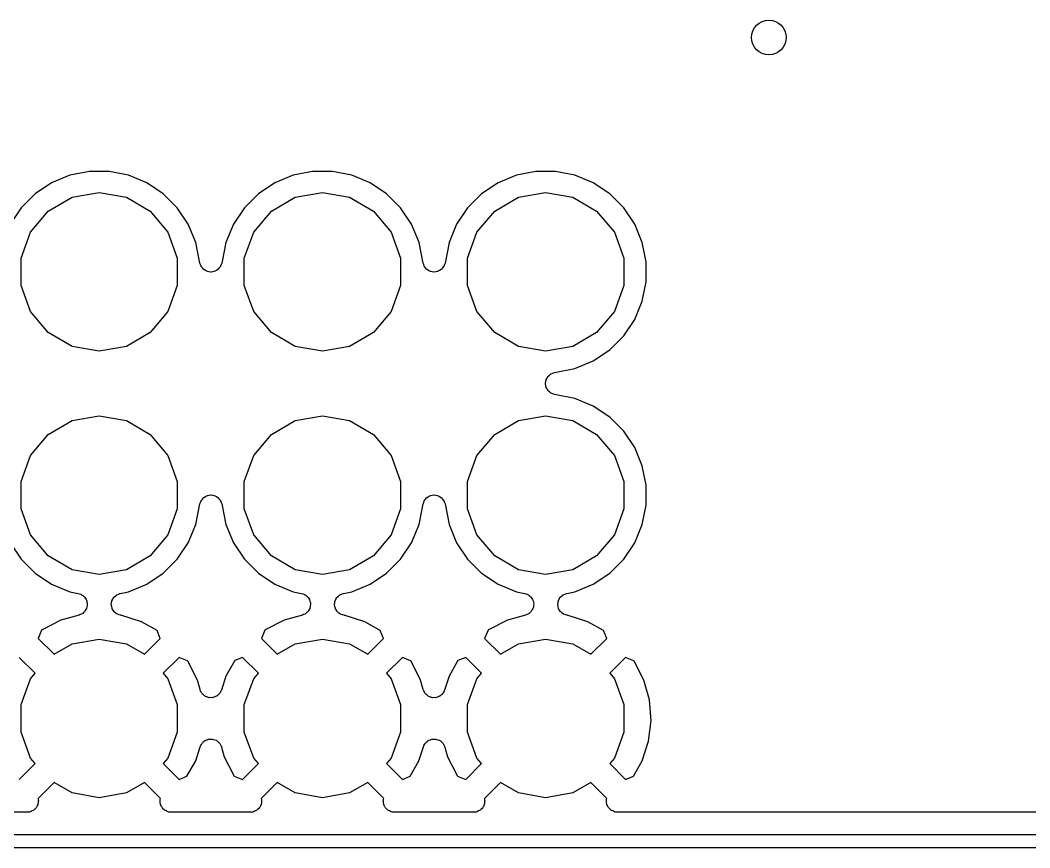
# Model space of a CAD drawing. Extents: x 117.3 to 179.7, y -117.8 to -92.2.
# Drawn here: x 138.71 to 150.2, y -117.78 to -108.36 of the extents above; entities that cross this region are included whole.
import ezdxf

# ---------------------------------------------------------------- set-up
doc = ezdxf.new("R2010")
doc.units = 0
doc.header["$MEASUREMENT"] = 0
doc.layers.add('BLACK', color=7, linetype='CONTINUOUS')

msp = doc.modelspace()

# ---------------------------------------------------------------- linework, layer by layer
at = {"layer": 'BLACK', "linetype": 'CONTINUOUS'}
for p, q in [((139.278, -110.128), (139.07, -110.214)), ((139.499, -110.084), (139.278, -110.128)), ((139.724, -110.084), (139.499, -110.084)), ((139.944, -110.128), (139.724, -110.084)), ((140.153, -110.214), (139.944, -110.128)), ((141.818, -110.128), (141.61, -110.214)), ((142.039, -110.084), (141.818, -110.128)), ((142.264, -110.084), (142.039, -110.084)), ((142.484, -110.128), (142.264, -110.084)), ((142.693, -110.214), (142.484, -110.128)), ((144.358, -110.128), (144.15, -110.214)), ((144.579, -110.084), (144.358, -110.128)), ((144.804, -110.084), (144.579, -110.084)), ((145.024, -110.128), (144.804, -110.084)), ((145.233, -110.214), (145.024, -110.128)), ((139.07, -110.214), (138.882, -110.339)), ((140.34, -110.339), (140.153, -110.214)), ((141.61, -110.214), (141.422, -110.339)), ((142.88, -110.339), (142.693, -110.214)), ((144.15, -110.214), (143.962, -110.339)), ((145.42, -110.339), (145.233, -110.214)), ((138.882, -110.339), (138.723, -110.498)), ((139.031, -110.535), (139.302, -110.378)), ((139.302, -110.378), (139.611, -110.324)), ((139.611, -110.324), (139.92, -110.378)), ((139.92, -110.378), (140.191, -110.535)), ((140.499, -110.498), (140.34, -110.339)), ((141.422, -110.339), (141.263, -110.498)), ((141.571, -110.535), (141.842, -110.378)), ((141.842, -110.378), (142.151, -110.324)), ((142.151, -110.324), (142.46, -110.378)), ((142.46, -110.378), (142.731, -110.535)), ((143.039, -110.498), (142.88, -110.339)), ((143.962, -110.339), (143.803, -110.498)), ((144.111, -110.535), (144.382, -110.378)), ((144.382, -110.378), (144.691, -110.324)), ((144.691, -110.324), (145, -110.378)), ((145, -110.378), (145.271, -110.535)), ((145.579, -110.498), (145.42, -110.339)), ((138.723, -110.498), (138.598, -110.685)), ((140.624, -110.685), (140.499, -110.498)), ((141.263, -110.498), (141.138, -110.685)), ((143.164, -110.685), (143.039, -110.498)), ((143.803, -110.498), (143.678, -110.685)), ((145.704, -110.685), (145.579, -110.498)), ((138.829, -110.775), (139.031, -110.535)), ((140.191, -110.535), (140.393, -110.775)), ((141.369, -110.775), (141.571, -110.535)), ((142.731, -110.535), (142.933, -110.775)), ((143.909, -110.775), (144.111, -110.535)), ((145.271, -110.535), (145.473, -110.775)), ((140.71, -110.893), (140.624, -110.685)), ((141.138, -110.685), (141.052, -110.893)), ((143.25, -110.893), (143.164, -110.685)), ((143.678, -110.685), (143.592, -110.893)), ((145.79, -110.893), (145.704, -110.685)), ((138.722, -111.07), (138.829, -110.775)), ((140.393, -110.775), (140.5, -111.07)), ((141.262, -111.07), (141.369, -110.775)), ((142.933, -110.775), (143.04, -111.07)), ((143.802, -111.07), (143.909, -110.775)), ((145.473, -110.775), (145.58, -111.07)), ((140.757, -111.126), (140.71, -110.893)), ((141.052, -110.893), (141.006, -111.126)), ((143.297, -111.126), (143.25, -110.893)), ((143.592, -110.893), (143.546, -111.126)), ((145.834, -111.114), (145.79, -110.893)), ((138.722, -111.383), (138.722, -111.07)), ((140.5, -111.07), (140.5, -111.383)), ((141.262, -111.383), (141.262, -111.07)), ((143.04, -111.07), (143.04, -111.383)), ((143.802, -111.383), (143.802, -111.07)), ((145.58, -111.07), (145.58, -111.383)), ((140.764, -111.144), (140.757, -111.126)), ((140.77, -111.163), (140.764, -111.144)), ((140.772, -111.165), (140.77, -111.163)), ((140.773, -111.167), (140.772, -111.165)), ((140.785, -111.182), (140.773, -111.167)), ((140.797, -111.197), (140.785, -111.182)), ((140.8, -111.198), (140.797, -111.197)), ((140.802, -111.201), (140.8, -111.198)), ((140.819, -111.21), (140.802, -111.201)), ((140.961, -111.201), (140.944, -111.21)), ((140.962, -111.198), (140.961, -111.201)), ((140.965, -111.197), (140.962, -111.198)), ((140.977, -111.182), (140.965, -111.197)), ((140.99, -111.167), (140.977, -111.182)), ((140.991, -111.165), (140.99, -111.167)), ((140.992, -111.163), (140.991, -111.165)), ((140.999, -111.144), (140.992, -111.163)), ((141.006, -111.126), (140.999, -111.144)), ((143.304, -111.144), (143.297, -111.126)), ((143.31, -111.163), (143.304, -111.144)), ((143.312, -111.165), (143.31, -111.163)), ((143.313, -111.167), (143.312, -111.165)), ((143.325, -111.182), (143.313, -111.167)), ((143.337, -111.197), (143.325, -111.182)), ((143.34, -111.198), (143.337, -111.197)), ((143.342, -111.201), (143.34, -111.198)), ((143.359, -111.21), (143.342, -111.201)), ((143.501, -111.201), (143.484, -111.21)), ((143.502, -111.198), (143.501, -111.201)), ((143.505, -111.197), (143.502, -111.198)), ((143.517, -111.182), (143.505, -111.197)), ((143.53, -111.167), (143.517, -111.182)), ((143.531, -111.165), (143.53, -111.167)), ((143.532, -111.163), (143.531, -111.165)), ((143.539, -111.144), (143.532, -111.163)), ((143.546, -111.126), (143.539, -111.144)), ((145.834, -111.339), (145.834, -111.114)), ((140.835, -111.22), (140.819, -111.21)), ((140.838, -111.22), (140.835, -111.22)), ((140.84, -111.222), (140.838, -111.22)), ((140.859, -111.225), (140.84, -111.222)), ((140.878, -111.228), (140.859, -111.225)), ((140.881, -111.228), (140.878, -111.228)), ((140.884, -111.228), (140.881, -111.228)), ((140.903, -111.225), (140.884, -111.228)), ((140.922, -111.222), (140.903, -111.225)), ((140.924, -111.22), (140.922, -111.222)), ((140.927, -111.22), (140.924, -111.22)), ((140.944, -111.21), (140.927, -111.22)), ((143.375, -111.22), (143.359, -111.21)), ((143.378, -111.22), (143.375, -111.22)), ((143.38, -111.222), (143.378, -111.22)), ((143.399, -111.225), (143.38, -111.222)), ((143.418, -111.228), (143.399, -111.225)), ((143.421, -111.228), (143.418, -111.228)), ((143.424, -111.228), (143.421, -111.228)), ((143.443, -111.225), (143.424, -111.228)), ((143.462, -111.222), (143.443, -111.225)), ((143.464, -111.22), (143.462, -111.222)), ((143.467, -111.22), (143.464, -111.22)), ((143.484, -111.21), (143.467, -111.22)), ((138.829, -111.678), (138.722, -111.383)), ((140.5, -111.383), (140.393, -111.678)), ((141.369, -111.678), (141.262, -111.383)), ((143.04, -111.383), (142.933, -111.678)), ((143.909, -111.678), (143.802, -111.383)), ((145.58, -111.383), (145.473, -111.678)), ((145.79, -111.56), (145.834, -111.339)), ((145.704, -111.768), (145.79, -111.56)), ((139.031, -111.918), (138.829, -111.678)), ((140.393, -111.678), (140.191, -111.918)), ((141.571, -111.918), (141.369, -111.678)), ((142.933, -111.678), (142.731, -111.918)), ((144.111, -111.918), (143.909, -111.678)), ((145.473, -111.678), (145.271, -111.918)), ((145.579, -111.955), (145.704, -111.768)), ((139.302, -112.075), (139.031, -111.918)), ((140.191, -111.918), (139.92, -112.075)), ((141.842, -112.075), (141.571, -111.918)), ((142.731, -111.918), (142.46, -112.075)), ((144.382, -112.075), (144.111, -111.918)), ((145.271, -111.918), (145, -112.075)), ((145.42, -112.114), (145.579, -111.955)), ((139.611, -112.129), (139.302, -112.075)), ((139.92, -112.075), (139.611, -112.129)), ((142.151, -112.129), (141.842, -112.075)), ((142.46, -112.075), (142.151, -112.129)), ((144.691, -112.129), (144.382, -112.075)), ((145, -112.075), (144.691, -112.129)), ((145.233, -112.24), (145.42, -112.114)), ((144.791, -112.372), (145.024, -112.326)), ((145.024, -112.326), (145.233, -112.24)), ((144.693, -112.475), (144.696, -112.456)), ((144.696, -112.456), (144.697, -112.453)), ((144.697, -112.453), (144.698, -112.451)), ((144.698, -112.451), (144.708, -112.434)), ((144.708, -112.434), (144.717, -112.417)), ((144.717, -112.417), (144.719, -112.415)), ((144.719, -112.415), (144.721, -112.413)), ((144.721, -112.413), (144.736, -112.401)), ((144.736, -112.401), (144.75, -112.388)), ((144.75, -112.388), (144.753, -112.387)), ((144.753, -112.387), (144.755, -112.385)), ((144.755, -112.385), (144.773, -112.379)), ((144.773, -112.379), (144.791, -112.372)), ((144.689, -112.494), (144.693, -112.475)), ((144.69, -112.497), (144.689, -112.494)), ((144.689, -112.499), (144.69, -112.497)), ((144.693, -112.518), (144.689, -112.499)), ((144.696, -112.537), (144.693, -112.518)), ((144.697, -112.54), (144.696, -112.537)), ((144.698, -112.543), (144.697, -112.54)), ((144.708, -112.559), (144.698, -112.543)), ((144.717, -112.576), (144.708, -112.559)), ((144.719, -112.578), (144.717, -112.576)), ((144.721, -112.58), (144.719, -112.578)), ((144.736, -112.592), (144.721, -112.58)), ((144.75, -112.605), (144.736, -112.592)), ((144.753, -112.606), (144.75, -112.605)), ((144.755, -112.608), (144.753, -112.606)), ((144.773, -112.614), (144.755, -112.608)), ((144.791, -112.621), (144.773, -112.614)), ((145.024, -112.668), (144.791, -112.621)), ((145.233, -112.754), (145.024, -112.668)), ((145.42, -112.879), (145.233, -112.754)), ((139.031, -113.075), (139.302, -112.918)), ((139.302, -112.918), (139.611, -112.864)), ((139.611, -112.864), (139.92, -112.918)), ((139.92, -112.918), (140.191, -113.075)), ((141.571, -113.075), (141.842, -112.918)), ((141.842, -112.918), (142.151, -112.864)), ((142.151, -112.864), (142.46, -112.918)), ((142.46, -112.918), (142.731, -113.075)), ((144.111, -113.075), (144.382, -112.918)), ((144.382, -112.918), (144.691, -112.864)), ((144.691, -112.864), (145, -112.918)), ((145, -112.918), (145.271, -113.075)), ((145.579, -113.038), (145.42, -112.879)), ((145.704, -113.225), (145.579, -113.038)), ((138.829, -113.315), (139.031, -113.075)), ((140.191, -113.075), (140.393, -113.315)), ((141.369, -113.315), (141.571, -113.075)), ((142.731, -113.075), (142.933, -113.315)), ((143.909, -113.315), (144.111, -113.075)), ((145.271, -113.075), (145.473, -113.315)), ((145.79, -113.433), (145.704, -113.225)), ((138.722, -113.61), (138.829, -113.315)), ((140.393, -113.315), (140.5, -113.61)), ((141.262, -113.61), (141.369, -113.315)), ((142.933, -113.315), (143.04, -113.61)), ((143.802, -113.61), (143.909, -113.315)), ((145.473, -113.315), (145.58, -113.61)), ((145.834, -113.654), (145.79, -113.433)), ((138.722, -113.923), (138.722, -113.61)), ((140.5, -113.61), (140.5, -113.923)), ((141.262, -113.923), (141.262, -113.61)), ((143.04, -113.61), (143.04, -113.923)), ((143.802, -113.923), (143.802, -113.61)), ((145.58, -113.61), (145.58, -113.923)), ((145.834, -113.879), (145.834, -113.654)), ((140.764, -113.849), (140.77, -113.831)), ((140.77, -113.831), (140.772, -113.828)), ((140.772, -113.828), (140.773, -113.826)), ((140.773, -113.826), (140.785, -113.811)), ((140.785, -113.811), (140.797, -113.796)), ((140.797, -113.796), (140.8, -113.795)), ((140.8, -113.795), (140.802, -113.793)), ((140.802, -113.793), (140.819, -113.783)), ((140.819, -113.783), (140.835, -113.773)), ((140.835, -113.773), (140.838, -113.773)), ((140.838, -113.773), (140.84, -113.771)), ((140.84, -113.771), (140.859, -113.768)), ((140.859, -113.768), (140.878, -113.765)), ((140.878, -113.765), (140.881, -113.765)), ((140.881, -113.765), (140.884, -113.765)), ((140.884, -113.765), (140.903, -113.768)), ((140.903, -113.768), (140.922, -113.771)), ((140.922, -113.771), (140.924, -113.773)), ((140.924, -113.773), (140.927, -113.773)), ((140.927, -113.773), (140.944, -113.783)), ((140.944, -113.783), (140.961, -113.793)), ((140.961, -113.793), (140.962, -113.795)), ((140.962, -113.795), (140.965, -113.796)), ((140.965, -113.796), (140.977, -113.811)), ((140.977, -113.811), (140.99, -113.826)), ((140.99, -113.826), (140.991, -113.828)), ((140.991, -113.828), (140.992, -113.831)), ((140.992, -113.831), (140.999, -113.849)), ((143.304, -113.849), (143.31, -113.831)), ((143.31, -113.831), (143.312, -113.828)), ((143.312, -113.828), (143.313, -113.826)), ((143.313, -113.826), (143.325, -113.811)), ((143.325, -113.811), (143.337, -113.796)), ((143.337, -113.796), (143.34, -113.795)), ((143.34, -113.795), (143.342, -113.793)), ((143.342, -113.793), (143.359, -113.783)), ((143.359, -113.783), (143.375, -113.773)), ((143.375, -113.773), (143.378, -113.773)), ((143.378, -113.773), (143.38, -113.771)), ((143.38, -113.771), (143.399, -113.768)), ((143.399, -113.768), (143.418, -113.765)), ((143.418, -113.765), (143.421, -113.765)), ((143.421, -113.765), (143.424, -113.765)), ((143.424, -113.765), (143.443, -113.768)), ((143.443, -113.768), (143.462, -113.771)), ((143.462, -113.771), (143.464, -113.773)), ((143.464, -113.773), (143.467, -113.773)), ((143.467, -113.773), (143.484, -113.783)), ((143.484, -113.783), (143.501, -113.793)), ((143.501, -113.793), (143.502, -113.795)), ((143.502, -113.795), (143.505, -113.796)), ((143.505, -113.796), (143.517, -113.811)), ((143.517, -113.811), (143.53, -113.826)), ((143.53, -113.826), (143.531, -113.828)), ((143.531, -113.828), (143.532, -113.831)), ((143.532, -113.831), (143.539, -113.849)), ((138.829, -114.218), (138.722, -113.923)), ((140.5, -113.923), (140.393, -114.218)), ((140.71, -114.1), (140.757, -113.867)), ((140.757, -113.867), (140.764, -113.849)), ((140.999, -113.849), (141.006, -113.867)), ((141.006, -113.867), (141.052, -114.1)), ((141.369, -114.218), (141.262, -113.923)), ((143.04, -113.923), (142.933, -114.218)), ((143.25, -114.1), (143.297, -113.867)), ((143.297, -113.867), (143.304, -113.849)), ((143.539, -113.849), (143.546, -113.867)), ((143.546, -113.867), (143.592, -114.1)), ((143.909, -114.218), (143.802, -113.923)), ((145.58, -113.923), (145.473, -114.218)), ((145.79, -114.1), (145.834, -113.879)), ((140.624, -114.308), (140.71, -114.1)), ((141.052, -114.1), (141.138, -114.308)), ((143.164, -114.308), (143.25, -114.1)), ((143.592, -114.1), (143.678, -114.308)), ((145.704, -114.308), (145.79, -114.1)), ((139.031, -114.458), (138.829, -114.218)), ((140.393, -114.218), (140.191, -114.458)), ((141.571, -114.458), (141.369, -114.218)), ((142.933, -114.218), (142.731, -114.458)), ((144.111, -114.458), (143.909, -114.218)), ((145.473, -114.218), (145.271, -114.458)), ((138.598, -114.308), (138.723, -114.495)), ((140.499, -114.495), (140.624, -114.308)), ((141.138, -114.308), (141.263, -114.495)), ((143.039, -114.495), (143.164, -114.308)), ((143.678, -114.308), (143.803, -114.495)), ((145.579, -114.495), (145.704, -114.308)), ((138.723, -114.495), (138.882, -114.654)), ((139.302, -114.615), (139.031, -114.458)), ((140.191, -114.458), (139.92, -114.615)), ((140.34, -114.654), (140.499, -114.495)), ((141.263, -114.495), (141.422, -114.654)), ((141.842, -114.615), (141.571, -114.458)), ((142.731, -114.458), (142.46, -114.615)), ((142.88, -114.654), (143.039, -114.495)), ((143.803, -114.495), (143.962, -114.654)), ((144.382, -114.615), (144.111, -114.458)), ((145.271, -114.458), (145, -114.615)), ((145.42, -114.654), (145.579, -114.495)), ((139.611, -114.669), (139.302, -114.615)), ((139.92, -114.615), (139.611, -114.669)), ((142.151, -114.669), (141.842, -114.615)), ((142.46, -114.615), (142.151, -114.669)), ((144.691, -114.669), (144.382, -114.615)), ((145, -114.615), (144.691, -114.669)), ((138.882, -114.654), (139.07, -114.78)), ((140.153, -114.78), (140.34, -114.654)), ((141.422, -114.654), (141.61, -114.78)), ((142.693, -114.78), (142.88, -114.654)), ((143.962, -114.654), (144.15, -114.78)), ((145.233, -114.78), (145.42, -114.654)), ((139.07, -114.78), (139.278, -114.866)), ((139.278, -114.866), (139.373, -114.885)), ((139.851, -114.884), (139.944, -114.866)), ((139.944, -114.866), (140.153, -114.78)), ((141.61, -114.78), (141.818, -114.866)), ((141.818, -114.866), (141.913, -114.885)), ((142.391, -114.884), (142.484, -114.866)), ((142.484, -114.866), (142.693, -114.78)), ((144.15, -114.78), (144.358, -114.866)), ((144.358, -114.866), (144.453, -114.885)), ((144.931, -114.884), (145.024, -114.866)), ((145.024, -114.866), (145.233, -114.78)), ((139.373, -114.885), (139.387, -114.89)), ((139.387, -114.89), (139.401, -114.893)), ((139.401, -114.893), (139.407, -114.898)), ((139.407, -114.898), (139.414, -114.901)), ((139.414, -114.901), (139.425, -114.91)), ((139.425, -114.91), (139.437, -114.918)), ((139.437, -114.918), (139.442, -114.925)), ((139.442, -114.925), (139.448, -114.93)), ((139.448, -114.93), (139.455, -114.942)), ((139.455, -114.942), (139.463, -114.954)), ((139.463, -114.954), (139.465, -114.962)), ((139.465, -114.962), (139.469, -114.968)), ((139.469, -114.968), (139.471, -114.983)), ((139.471, -114.983), (139.475, -114.997)), ((139.749, -115.012), (139.752, -114.992)), ((139.752, -114.992), (139.754, -114.972)), ((139.754, -114.972), (139.755, -114.97)), ((139.755, -114.97), (139.756, -114.968)), ((139.756, -114.968), (139.765, -114.951)), ((139.765, -114.951), (139.774, -114.933)), ((139.774, -114.933), (139.776, -114.931)), ((139.776, -114.931), (139.777, -114.929)), ((139.777, -114.929), (139.792, -114.916)), ((139.792, -114.916), (139.806, -114.903)), ((139.806, -114.903), (139.808, -114.902)), ((139.808, -114.902), (139.81, -114.9)), ((139.81, -114.9), (139.829, -114.893)), ((139.829, -114.893), (139.847, -114.885)), ((139.847, -114.885), (139.849, -114.885)), ((139.849, -114.885), (139.851, -114.884)), ((141.913, -114.885), (141.927, -114.89)), ((141.927, -114.89), (141.941, -114.893)), ((141.941, -114.893), (141.947, -114.898)), ((141.947, -114.898), (141.954, -114.901)), ((141.954, -114.901), (141.965, -114.91)), ((141.965, -114.91), (141.977, -114.918)), ((141.977, -114.918), (141.982, -114.925)), ((141.982, -114.925), (141.988, -114.93)), ((141.988, -114.93), (141.995, -114.942)), ((141.995, -114.942), (142.003, -114.954)), ((142.003, -114.954), (142.005, -114.962)), ((142.005, -114.962), (142.009, -114.968)), ((142.009, -114.968), (142.011, -114.983)), ((142.011, -114.983), (142.015, -114.997)), ((142.289, -115.012), (142.292, -114.992)), ((142.292, -114.992), (142.294, -114.972)), ((142.294, -114.972), (142.295, -114.97)), ((142.295, -114.97), (142.296, -114.968)), ((142.296, -114.968), (142.305, -114.951)), ((142.305, -114.951), (142.314, -114.933)), ((142.314, -114.933), (142.316, -114.931)), ((142.316, -114.931), (142.317, -114.929)), ((142.317, -114.929), (142.332, -114.916)), ((142.332, -114.916), (142.346, -114.903)), ((142.346, -114.903), (142.348, -114.902)), ((142.348, -114.902), (142.35, -114.9)), ((142.35, -114.9), (142.369, -114.893)), ((142.369, -114.893), (142.387, -114.885)), ((142.387, -114.885), (142.389, -114.885)), ((142.389, -114.885), (142.391, -114.884)), ((144.453, -114.885), (144.467, -114.89)), ((144.467, -114.89), (144.481, -114.893)), ((144.481, -114.893), (144.487, -114.898)), ((144.487, -114.898), (144.494, -114.901)), ((144.494, -114.901), (144.505, -114.91)), ((144.505, -114.91), (144.517, -114.918)), ((144.517, -114.918), (144.522, -114.925)), ((144.522, -114.925), (144.528, -114.93)), ((144.528, -114.93), (144.535, -114.942)), ((144.535, -114.942), (144.543, -114.954)), ((144.543, -114.954), (144.545, -114.962)), ((144.545, -114.962), (144.549, -114.968)), ((144.549, -114.968), (144.551, -114.983)), ((144.551, -114.983), (144.555, -114.997)), ((144.829, -115.012), (144.832, -114.992)), ((144.832, -114.992), (144.834, -114.972)), ((144.834, -114.972), (144.835, -114.97)), ((144.835, -114.97), (144.836, -114.968)), ((144.836, -114.968), (144.845, -114.951)), ((144.845, -114.951), (144.854, -114.933)), ((144.854, -114.933), (144.856, -114.931)), ((144.856, -114.931), (144.857, -114.929)), ((144.857, -114.929), (144.872, -114.916)), ((144.872, -114.916), (144.886, -114.903)), ((144.886, -114.903), (144.888, -114.902)), ((144.888, -114.902), (144.89, -114.9)), ((144.89, -114.9), (144.909, -114.893)), ((144.909, -114.893), (144.927, -114.885)), ((144.927, -114.885), (144.929, -114.885)), ((144.929, -114.885), (144.931, -114.884)), ((139.433, -115.102), (139.423, -115.112)), ((139.444, -115.093), (139.433, -115.102)), ((139.448, -115.086), (139.444, -115.093)), ((139.453, -115.081), (139.448, -115.086)), ((139.459, -115.068), (139.453, -115.081)), ((139.467, -115.055), (139.459, -115.068)), ((139.468, -115.048), (139.467, -115.055)), ((139.472, -115.041), (139.468, -115.048)), ((139.473, -115.026), (139.472, -115.041)), ((139.475, -115.012), (139.473, -115.026)), ((139.475, -114.997), (139.474, -115.004)), ((139.474, -115.004), (139.475, -115.012)), ((139.749, -115.014), (139.749, -115.012)), ((139.749, -115.016), (139.749, -115.014)), ((139.754, -115.035), (139.749, -115.016)), ((139.758, -115.055), (139.754, -115.035)), ((139.759, -115.057), (139.758, -115.055)), ((139.759, -115.059), (139.759, -115.057)), ((139.77, -115.076), (139.759, -115.059)), ((139.78, -115.093), (139.77, -115.076)), ((139.782, -115.094), (139.78, -115.093)), ((139.783, -115.096), (139.782, -115.094)), ((139.799, -115.108), (139.783, -115.096)), ((139.815, -115.12), (139.799, -115.108)), ((141.973, -115.102), (141.963, -115.112)), ((141.984, -115.093), (141.973, -115.102)), ((141.988, -115.086), (141.984, -115.093)), ((141.993, -115.081), (141.988, -115.086)), ((141.999, -115.068), (141.993, -115.081)), ((142.007, -115.055), (141.999, -115.068)), ((142.008, -115.048), (142.007, -115.055)), ((142.012, -115.041), (142.008, -115.048)), ((142.013, -115.026), (142.012, -115.041)), ((142.015, -115.012), (142.013, -115.026)), ((142.015, -114.997), (142.014, -115.004)), ((142.014, -115.004), (142.015, -115.012)), ((142.289, -115.014), (142.289, -115.012)), ((142.289, -115.016), (142.289, -115.014)), ((142.294, -115.035), (142.289, -115.016)), ((142.298, -115.055), (142.294, -115.035)), ((142.299, -115.057), (142.298, -115.055)), ((142.299, -115.059), (142.299, -115.057)), ((142.31, -115.076), (142.299, -115.059)), ((142.32, -115.093), (142.31, -115.076)), ((142.322, -115.094), (142.32, -115.093)), ((142.323, -115.096), (142.322, -115.094)), ((142.339, -115.108), (142.323, -115.096)), ((142.355, -115.12), (142.339, -115.108)), ((144.513, -115.102), (144.503, -115.112)), ((144.524, -115.093), (144.513, -115.102)), ((144.528, -115.086), (144.524, -115.093)), ((144.533, -115.081), (144.528, -115.086)), ((144.539, -115.068), (144.533, -115.081)), ((144.547, -115.055), (144.539, -115.068)), ((144.548, -115.048), (144.547, -115.055)), ((144.552, -115.041), (144.548, -115.048)), ((144.553, -115.026), (144.552, -115.041)), ((144.555, -115.012), (144.553, -115.026)), ((144.555, -114.997), (144.554, -115.004)), ((144.554, -115.004), (144.555, -115.012)), ((144.829, -115.014), (144.829, -115.012)), ((144.829, -115.016), (144.829, -115.014)), ((144.834, -115.035), (144.829, -115.016)), ((144.838, -115.055), (144.834, -115.035)), ((144.839, -115.057), (144.838, -115.055)), ((144.839, -115.059), (144.839, -115.057)), ((144.85, -115.076), (144.839, -115.059)), ((144.86, -115.093), (144.85, -115.076)), ((144.862, -115.094), (144.86, -115.093)), ((144.863, -115.096), (144.862, -115.094)), ((144.879, -115.108), (144.863, -115.096)), ((144.895, -115.12), (144.879, -115.108)), ((139.175, -115.19), (138.961, -115.299)), ((139.383, -115.132), (139.175, -115.19)), ((139.396, -115.125), (139.383, -115.132)), ((139.41, -115.121), (139.396, -115.125)), ((139.416, -115.116), (139.41, -115.121)), ((139.423, -115.112), (139.416, -115.116)), ((139.817, -115.121), (139.815, -115.12)), ((139.819, -115.122), (139.817, -115.121)), ((139.838, -115.128), (139.819, -115.122)), ((139.857, -115.134), (139.838, -115.128)), ((139.859, -115.134), (139.857, -115.134)), ((139.861, -115.135), (139.859, -115.134)), ((139.869, -115.136), (139.861, -115.135)), ((140.092, -115.209), (139.869, -115.136)), ((140.269, -115.308), (140.092, -115.209)), ((141.715, -115.19), (141.501, -115.299)), ((141.923, -115.132), (141.715, -115.19)), ((141.936, -115.125), (141.923, -115.132)), ((141.95, -115.121), (141.936, -115.125)), ((141.956, -115.116), (141.95, -115.121)), ((141.963, -115.112), (141.956, -115.116)), ((142.357, -115.121), (142.355, -115.12)), ((142.359, -115.122), (142.357, -115.121)), ((142.378, -115.128), (142.359, -115.122)), ((142.397, -115.134), (142.378, -115.128)), ((142.399, -115.134), (142.397, -115.134)), ((142.401, -115.135), (142.399, -115.134)), ((142.409, -115.136), (142.401, -115.135)), ((142.632, -115.209), (142.409, -115.136)), ((142.809, -115.308), (142.632, -115.209)), ((144.255, -115.19), (144.041, -115.299)), ((144.463, -115.132), (144.255, -115.19)), ((144.476, -115.125), (144.463, -115.132)), ((144.49, -115.121), (144.476, -115.125)), ((144.496, -115.116), (144.49, -115.121)), ((144.503, -115.112), (144.496, -115.116)), ((144.897, -115.121), (144.895, -115.12)), ((144.899, -115.122), (144.897, -115.121)), ((144.918, -115.128), (144.899, -115.122)), ((144.937, -115.134), (144.918, -115.128)), ((144.939, -115.134), (144.937, -115.134)), ((144.941, -115.135), (144.939, -115.134)), ((144.949, -115.136), (144.941, -115.135)), ((145.172, -115.209), (144.949, -115.136)), ((145.349, -115.308), (145.172, -115.209)), ((138.955, -115.303), (138.917, -115.397)), ((138.961, -115.299), (138.955, -115.303)), ((140.306, -115.397), (140.269, -115.308)), ((141.495, -115.303), (141.457, -115.397)), ((141.501, -115.299), (141.495, -115.303)), ((142.846, -115.397), (142.809, -115.308)), ((144.035, -115.303), (143.997, -115.397)), ((144.041, -115.299), (144.035, -115.303)), ((145.386, -115.397), (145.349, -115.308)), ((138.917, -115.397), (139.097, -115.577)), ((139.302, -115.458), (139.611, -115.404)), ((139.611, -115.404), (139.92, -115.458)), ((140.126, -115.577), (140.306, -115.397)), ((141.457, -115.397), (141.637, -115.577)), ((141.842, -115.458), (142.151, -115.404)), ((142.151, -115.404), (142.46, -115.458)), ((142.666, -115.577), (142.846, -115.397)), ((143.997, -115.397), (144.177, -115.577)), ((144.382, -115.458), (144.691, -115.404)), ((144.691, -115.404), (145, -115.458)), ((145.206, -115.577), (145.386, -115.397)), ((139.097, -115.577), (139.302, -115.458)), ((139.92, -115.458), (140.126, -115.577)), ((141.637, -115.577), (141.842, -115.458)), ((142.46, -115.458), (142.666, -115.577)), ((144.177, -115.577), (144.382, -115.458)), ((145, -115.458), (145.206, -115.577)), ((138.882, -115.792), (138.702, -115.612)), ((140.521, -115.612), (140.34, -115.792)), ((140.615, -115.65), (140.521, -115.612)), ((140.619, -115.657), (140.615, -115.65)), ((140.728, -115.871), (140.619, -115.657)), ((141.153, -115.648), (141.053, -115.825)), ((141.242, -115.612), (141.153, -115.648)), ((141.422, -115.792), (141.242, -115.612)), ((143.061, -115.612), (142.88, -115.792)), ((143.155, -115.65), (143.061, -115.612)), ((143.159, -115.657), (143.155, -115.65)), ((143.268, -115.871), (143.159, -115.657)), ((143.693, -115.648), (143.593, -115.825)), ((143.782, -115.612), (143.693, -115.648)), ((143.962, -115.792), (143.782, -115.612)), ((145.601, -115.612), (145.42, -115.792)), ((145.695, -115.65), (145.601, -115.612)), ((145.699, -115.657), (145.695, -115.65)), ((145.808, -115.871), (145.699, -115.657)), ((138.829, -115.855), (138.882, -115.792)), ((140.34, -115.792), (140.393, -115.855)), ((141.369, -115.855), (141.422, -115.792)), ((142.88, -115.792), (142.933, -115.855)), ((143.909, -115.855), (143.962, -115.792)), ((145.42, -115.792), (145.473, -115.855)), ((138.722, -116.15), (138.829, -115.855)), ((140.393, -115.855), (140.5, -116.15)), ((140.758, -115.979), (140.728, -115.871)), ((141.053, -115.825), (141.001, -115.984)), ((141.262, -116.15), (141.369, -115.855)), ((142.933, -115.855), (143.04, -116.15)), ((143.298, -115.979), (143.268, -115.871)), ((143.593, -115.825), (143.541, -115.984)), ((143.802, -116.15), (143.909, -115.855)), ((145.473, -115.855), (145.58, -116.15)), ((145.871, -116.097), (145.808, -115.871)), ((140.761, -115.986), (140.758, -115.979)), ((140.763, -115.992), (140.761, -115.986)), ((140.771, -116.005), (140.763, -115.992)), ((140.777, -116.019), (140.771, -116.005)), ((140.782, -116.024), (140.777, -116.019)), ((140.786, -116.03), (140.782, -116.024)), ((140.975, -116.028), (140.972, -116.034)), ((140.981, -116.023), (140.975, -116.028)), ((140.988, -116.01), (140.981, -116.023)), ((140.996, -115.997), (140.988, -116.01)), ((140.998, -115.991), (140.996, -115.997)), ((141.001, -115.984), (140.998, -115.991)), ((143.301, -115.986), (143.298, -115.979)), ((143.303, -115.992), (143.301, -115.986)), ((143.311, -116.005), (143.303, -115.992)), ((143.317, -116.019), (143.311, -116.005)), ((143.322, -116.024), (143.317, -116.019)), ((143.326, -116.03), (143.322, -116.024)), ((143.515, -116.028), (143.512, -116.034)), ((143.521, -116.023), (143.515, -116.028)), ((143.528, -116.01), (143.521, -116.023)), ((143.536, -115.997), (143.528, -116.01)), ((143.538, -115.991), (143.536, -115.997)), ((143.541, -115.984), (143.538, -115.991)), ((140.798, -116.039), (140.786, -116.03)), ((140.809, -116.05), (140.798, -116.039)), ((140.815, -116.053), (140.809, -116.05)), ((140.821, -116.057), (140.815, -116.053)), ((140.835, -116.062), (140.821, -116.057)), ((140.849, -116.068), (140.835, -116.062)), ((140.856, -116.069), (140.849, -116.068)), ((140.863, -116.071), (140.856, -116.069)), ((140.878, -116.07), (140.863, -116.071)), ((140.893, -116.071), (140.878, -116.07)), ((140.9, -116.069), (140.893, -116.071)), ((140.907, -116.069), (140.9, -116.069)), ((140.921, -116.064), (140.907, -116.069)), ((140.936, -116.059), (140.921, -116.064)), ((140.941, -116.055), (140.936, -116.059)), ((140.948, -116.053), (140.941, -116.055)), ((140.959, -116.043), (140.948, -116.053)), ((140.972, -116.034), (140.959, -116.043)), ((143.338, -116.039), (143.326, -116.03)), ((143.349, -116.05), (143.338, -116.039)), ((143.355, -116.053), (143.349, -116.05)), ((143.361, -116.057), (143.355, -116.053)), ((143.375, -116.062), (143.361, -116.057)), ((143.389, -116.068), (143.375, -116.062)), ((143.396, -116.069), (143.389, -116.068)), ((143.403, -116.071), (143.396, -116.069)), ((143.418, -116.07), (143.403, -116.071)), ((143.433, -116.071), (143.418, -116.07)), ((143.44, -116.069), (143.433, -116.071)), ((143.447, -116.069), (143.44, -116.069)), ((143.461, -116.064), (143.447, -116.069)), ((143.476, -116.059), (143.461, -116.064)), ((143.481, -116.055), (143.476, -116.059)), ((143.488, -116.053), (143.481, -116.055)), ((143.499, -116.043), (143.488, -116.053)), ((143.512, -116.034), (143.499, -116.043)), ((145.886, -116.289), (145.871, -116.097)), ((138.722, -116.463), (138.722, -116.15)), ((140.5, -116.15), (140.5, -116.463)), ((141.262, -116.463), (141.262, -116.15)), ((143.04, -116.15), (143.04, -116.463)), ((143.802, -116.463), (143.802, -116.15)), ((145.58, -116.15), (145.58, -116.463)), ((145.862, -116.564), (145.89, -116.331)), ((145.89, -116.331), (145.886, -116.289)), ((138.829, -116.758), (138.722, -116.463)), ((140.5, -116.463), (140.393, -116.758)), ((141.369, -116.758), (141.262, -116.463)), ((143.04, -116.463), (142.933, -116.758)), ((143.909, -116.758), (143.802, -116.463)), ((145.58, -116.463), (145.473, -116.758)), ((140.766, -116.616), (140.774, -116.603)), ((140.774, -116.603), (140.782, -116.59)), ((140.782, -116.59), (140.787, -116.585)), ((140.787, -116.585), (140.791, -116.579)), ((140.791, -116.579), (140.803, -116.571)), ((140.803, -116.571), (140.814, -116.56)), ((140.814, -116.56), (140.821, -116.558)), ((140.821, -116.558), (140.826, -116.554)), ((140.826, -116.554), (140.841, -116.55)), ((140.841, -116.55), (140.855, -116.544)), ((140.855, -116.544), (140.862, -116.544)), ((140.862, -116.544), (140.869, -116.542)), ((140.869, -116.542), (140.884, -116.543)), ((140.884, -116.543), (140.899, -116.542)), ((140.899, -116.542), (140.906, -116.545)), ((140.906, -116.545), (140.913, -116.545)), ((140.913, -116.545), (140.927, -116.551)), ((140.927, -116.551), (140.941, -116.556)), ((140.941, -116.556), (140.947, -116.56)), ((140.947, -116.56), (140.953, -116.563)), ((140.953, -116.563), (140.964, -116.574)), ((140.964, -116.574), (140.976, -116.583)), ((140.976, -116.583), (140.98, -116.589)), ((140.98, -116.589), (140.985, -116.594)), ((140.985, -116.594), (140.991, -116.608)), ((143.306, -116.616), (143.314, -116.603)), ((143.314, -116.603), (143.322, -116.59)), ((143.322, -116.59), (143.327, -116.585)), ((143.327, -116.585), (143.331, -116.579)), ((143.331, -116.579), (143.343, -116.571)), ((143.343, -116.571), (143.354, -116.56)), ((143.354, -116.56), (143.361, -116.558)), ((143.361, -116.558), (143.366, -116.554)), ((143.366, -116.554), (143.381, -116.55)), ((143.381, -116.55), (143.395, -116.544)), ((143.395, -116.544), (143.402, -116.544)), ((143.402, -116.544), (143.409, -116.542)), ((143.409, -116.542), (143.424, -116.543)), ((143.424, -116.543), (143.439, -116.542)), ((143.439, -116.542), (143.446, -116.545)), ((143.446, -116.545), (143.453, -116.545)), ((143.453, -116.545), (143.467, -116.551)), ((143.467, -116.551), (143.481, -116.556)), ((143.481, -116.556), (143.487, -116.56)), ((143.487, -116.56), (143.493, -116.563)), ((143.493, -116.563), (143.504, -116.574)), ((143.504, -116.574), (143.516, -116.583)), ((143.516, -116.583), (143.52, -116.589)), ((143.52, -116.589), (143.525, -116.594)), ((143.525, -116.594), (143.531, -116.608)), ((145.789, -116.788), (145.862, -116.564)), ((140.709, -116.788), (140.761, -116.629)), ((140.761, -116.629), (140.764, -116.623)), ((140.764, -116.623), (140.766, -116.616)), ((140.991, -116.608), (140.999, -116.621)), ((140.999, -116.621), (141.001, -116.628)), ((141.001, -116.628), (141.004, -116.634)), ((141.004, -116.634), (141.034, -116.743)), ((143.249, -116.788), (143.301, -116.629)), ((143.301, -116.629), (143.304, -116.623)), ((143.304, -116.623), (143.306, -116.616)), ((143.531, -116.608), (143.539, -116.621)), ((143.539, -116.621), (143.541, -116.628)), ((143.541, -116.628), (143.544, -116.634)), ((143.544, -116.634), (143.574, -116.743)), ((138.702, -117.001), (138.882, -116.821)), ((138.882, -116.821), (138.829, -116.758)), ((140.393, -116.758), (140.34, -116.821)), ((140.34, -116.821), (140.521, -117.001)), ((140.61, -116.965), (140.709, -116.788)), ((141.034, -116.743), (141.143, -116.957)), ((141.242, -117.001), (141.422, -116.821)), ((141.422, -116.821), (141.369, -116.758)), ((142.933, -116.758), (142.88, -116.821)), ((142.88, -116.821), (143.061, -117.001)), ((143.15, -116.965), (143.249, -116.788)), ((143.574, -116.743), (143.683, -116.957)), ((143.782, -117.001), (143.962, -116.821)), ((143.962, -116.821), (143.909, -116.758)), ((145.473, -116.758), (145.42, -116.821)), ((145.42, -116.821), (145.601, -117.001)), ((145.69, -116.965), (145.789, -116.788)), ((139.097, -117.036), (138.915, -117.218)), ((139.302, -117.155), (139.097, -117.036)), ((140.126, -117.036), (139.92, -117.155)), ((140.308, -117.218), (140.126, -117.036)), ((140.521, -117.001), (140.61, -116.965)), ((141.143, -116.957), (141.147, -116.963)), ((141.147, -116.963), (141.242, -117.001)), ((141.637, -117.036), (141.455, -117.218)), ((141.842, -117.155), (141.637, -117.036)), ((142.666, -117.036), (142.46, -117.155)), ((142.848, -117.218), (142.666, -117.036)), ((143.061, -117.001), (143.15, -116.965)), ((143.683, -116.957), (143.687, -116.963)), ((143.687, -116.963), (143.782, -117.001)), ((144.177, -117.036), (143.995, -117.218)), ((144.382, -117.155), (144.177, -117.036)), ((145.206, -117.036), (145, -117.155)), ((145.388, -117.218), (145.206, -117.036)), ((145.601, -117.001), (145.69, -116.965)), ((139.611, -117.209), (139.302, -117.155)), ((139.92, -117.155), (139.611, -117.209)), ((142.151, -117.209), (141.842, -117.155)), ((142.46, -117.155), (142.151, -117.209)), ((144.691, -117.209), (144.382, -117.155)), ((145, -117.155), (144.691, -117.209)), ((138.913, -117.287), (138.907, -117.299)), ((138.914, -117.278), (138.913, -117.287)), ((138.917, -117.27), (138.914, -117.278)), ((138.915, -117.218), (138.917, -117.226)), ((138.917, -117.226), (138.917, -117.234)), ((138.917, -117.234), (138.919, -117.243)), ((138.919, -117.243), (138.917, -117.256)), ((138.917, -117.256), (138.917, -117.27)), ((140.303, -117.243), (140.305, -117.234)), ((140.305, -117.256), (140.303, -117.243)), ((140.305, -117.226), (140.308, -117.218)), ((140.305, -117.234), (140.305, -117.226)), ((140.305, -117.27), (140.305, -117.256)), ((140.308, -117.278), (140.305, -117.27)), ((140.309, -117.287), (140.308, -117.278)), ((140.315, -117.299), (140.309, -117.287)), ((141.453, -117.287), (141.447, -117.299)), ((141.454, -117.278), (141.453, -117.287)), ((141.457, -117.27), (141.454, -117.278)), ((141.455, -117.218), (141.457, -117.226)), ((141.457, -117.226), (141.457, -117.234)), ((141.457, -117.234), (141.459, -117.243)), ((141.459, -117.243), (141.457, -117.256)), ((141.457, -117.256), (141.457, -117.27)), ((142.843, -117.243), (142.845, -117.234)), ((142.845, -117.256), (142.843, -117.243)), ((142.845, -117.226), (142.848, -117.218)), ((142.845, -117.234), (142.845, -117.226)), ((142.845, -117.27), (142.845, -117.256)), ((142.848, -117.278), (142.845, -117.27)), ((142.849, -117.287), (142.848, -117.278)), ((142.855, -117.299), (142.849, -117.287)), ((143.993, -117.287), (143.987, -117.299)), ((143.994, -117.278), (143.993, -117.287)), ((143.997, -117.27), (143.994, -117.278)), ((143.995, -117.218), (143.997, -117.226)), ((143.997, -117.226), (143.997, -117.234)), ((143.997, -117.234), (143.999, -117.243)), ((143.999, -117.243), (143.997, -117.256)), ((143.997, -117.256), (143.997, -117.27)), ((145.383, -117.243), (145.385, -117.234)), ((145.385, -117.256), (145.383, -117.243)), ((145.385, -117.226), (145.388, -117.218)), ((145.385, -117.234), (145.385, -117.226)), ((145.385, -117.27), (145.385, -117.256)), ((145.388, -117.278), (145.385, -117.27)), ((145.389, -117.287), (145.388, -117.278)), ((145.395, -117.299), (145.389, -117.287)), ((138.792, -117.375), (137.89, -117.375)), ((138.806, -117.372), (138.792, -117.375)), ((138.819, -117.372), (138.806, -117.372)), ((138.827, -117.368), (138.819, -117.372)), ((138.836, -117.367), (138.827, -117.368)), ((138.847, -117.36), (138.836, -117.367)), ((138.86, -117.355), (138.847, -117.36)), ((138.866, -117.349), (138.86, -117.355)), ((138.874, -117.345), (138.866, -117.349)), ((138.883, -117.335), (138.874, -117.345)), ((138.893, -117.326), (138.883, -117.335)), ((138.897, -117.318), (138.893, -117.326)), ((138.902, -117.311), (138.897, -117.318)), ((138.907, -117.299), (138.902, -117.311)), ((140.32, -117.311), (140.315, -117.299)), ((140.326, -117.318), (140.32, -117.311)), ((140.33, -117.326), (140.326, -117.318)), ((140.34, -117.335), (140.33, -117.326)), ((140.348, -117.345), (140.34, -117.335)), ((140.356, -117.349), (140.348, -117.345)), ((140.362, -117.355), (140.356, -117.349)), ((140.375, -117.36), (140.362, -117.355)), ((140.386, -117.367), (140.375, -117.36)), ((140.395, -117.368), (140.386, -117.367)), ((140.403, -117.372), (140.395, -117.368)), ((140.417, -117.372), (140.403, -117.372)), ((140.43, -117.375), (140.417, -117.372)), ((141.332, -117.375), (140.43, -117.375)), ((141.346, -117.372), (141.332, -117.375)), ((141.359, -117.372), (141.346, -117.372)), ((141.367, -117.368), (141.359, -117.372)), ((141.376, -117.367), (141.367, -117.368)), ((141.387, -117.36), (141.376, -117.367)), ((141.4, -117.355), (141.387, -117.36)), ((141.406, -117.349), (141.4, -117.355)), ((141.414, -117.345), (141.406, -117.349)), ((141.423, -117.335), (141.414, -117.345)), ((141.433, -117.326), (141.423, -117.335)), ((141.437, -117.318), (141.433, -117.326)), ((141.442, -117.311), (141.437, -117.318)), ((141.447, -117.299), (141.442, -117.311)), ((142.86, -117.311), (142.855, -117.299)), ((142.866, -117.318), (142.86, -117.311)), ((142.87, -117.326), (142.866, -117.318)), ((142.88, -117.335), (142.87, -117.326)), ((142.888, -117.345), (142.88, -117.335)), ((142.896, -117.349), (142.888, -117.345)), ((142.902, -117.355), (142.896, -117.349)), ((142.915, -117.36), (142.902, -117.355)), ((142.926, -117.367), (142.915, -117.36)), ((142.935, -117.368), (142.926, -117.367)), ((142.943, -117.372), (142.935, -117.368)), ((142.957, -117.372), (142.943, -117.372)), ((142.97, -117.375), (142.957, -117.372)), ((143.872, -117.375), (142.97, -117.375)), ((143.886, -117.372), (143.872, -117.375)), ((143.899, -117.372), (143.886, -117.372)), ((143.907, -117.368), (143.899, -117.372)), ((143.916, -117.367), (143.907, -117.368)), ((143.927, -117.36), (143.916, -117.367)), ((143.94, -117.355), (143.927, -117.36)), ((143.946, -117.349), (143.94, -117.355)), ((143.954, -117.345), (143.946, -117.349)), ((143.963, -117.335), (143.954, -117.345)), ((143.973, -117.326), (143.963, -117.335)), ((143.977, -117.318), (143.973, -117.326)), ((143.982, -117.311), (143.977, -117.318)), ((143.987, -117.299), (143.982, -117.311)), ((145.4, -117.311), (145.395, -117.299)), ((145.406, -117.318), (145.4, -117.311)), ((145.41, -117.326), (145.406, -117.318)), ((145.42, -117.335), (145.41, -117.326)), ((145.428, -117.345), (145.42, -117.335)), ((145.436, -117.349), (145.428, -117.345)), ((145.442, -117.355), (145.436, -117.349)), ((145.455, -117.36), (145.442, -117.355)), ((145.466, -117.367), (145.455, -117.36)), ((145.475, -117.368), (145.466, -117.367)), ((145.483, -117.372), (145.475, -117.368)), ((145.497, -117.372), (145.483, -117.372)), ((145.51, -117.375), (145.497, -117.372)), ((151.492, -117.375), (145.51, -117.375)), ((120.565, -117.629), (176.441, -117.629)), ((176.448, -117.779), (120.555, -117.779))]:
    msp.add_line(p, q, dxfattribs=at)
at = {"layer": 'BLACK'}
msp.add_circle((147.231, -108.56), 0.1968, dxfattribs=at)

doc.saveas('drawing.dxf')
